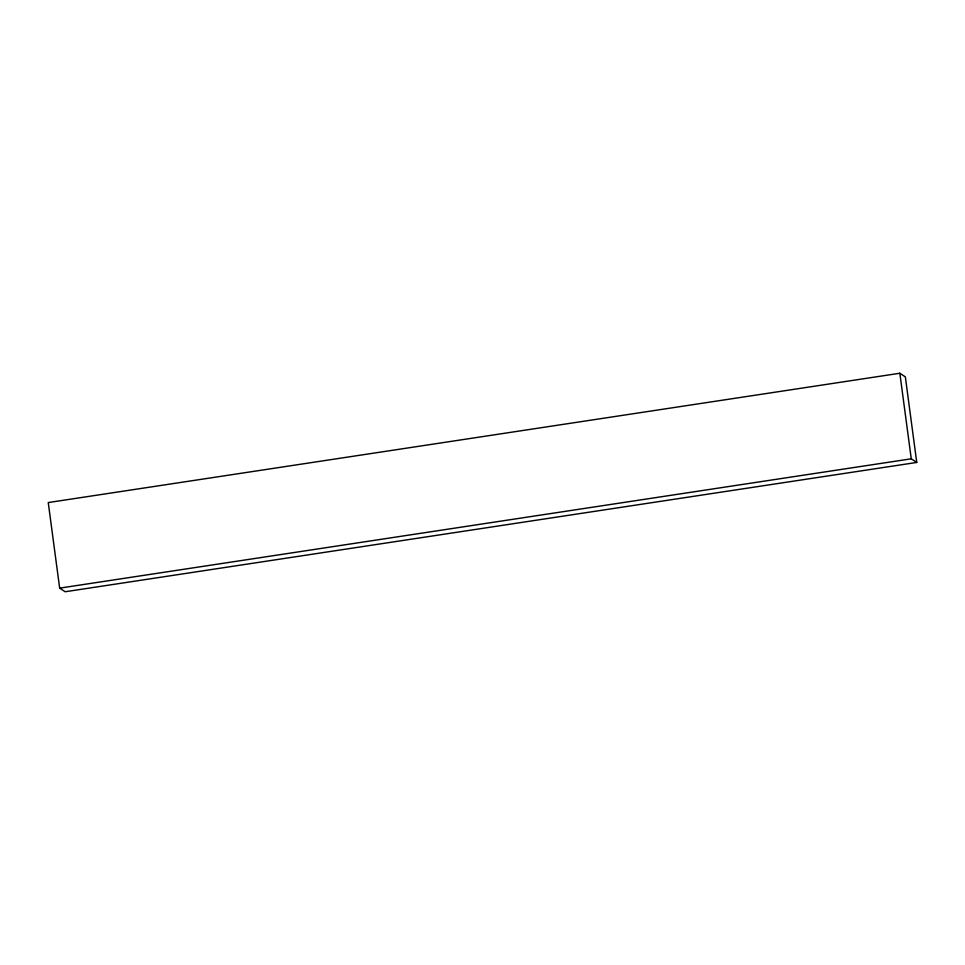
<?xml version="1.0" encoding="UTF-8"?>
<svg xmlns="http://www.w3.org/2000/svg" width="965" height="965" viewBox="0 0 965 965"><rect width="100%" height="100%" fill="white"/><g stroke="black" fill="none" stroke-linecap="round" stroke-linejoin="round"><path stroke-width="1.45" d="M899.838 373.25L48.25 502.56L59.661 588.131L65.162 591.75L916.75 462.44L905.339 376.869L899.838 373.25L911.262 458.809L916.75 462.44M59.661 588.131L911.262 458.809"/></g></svg>
